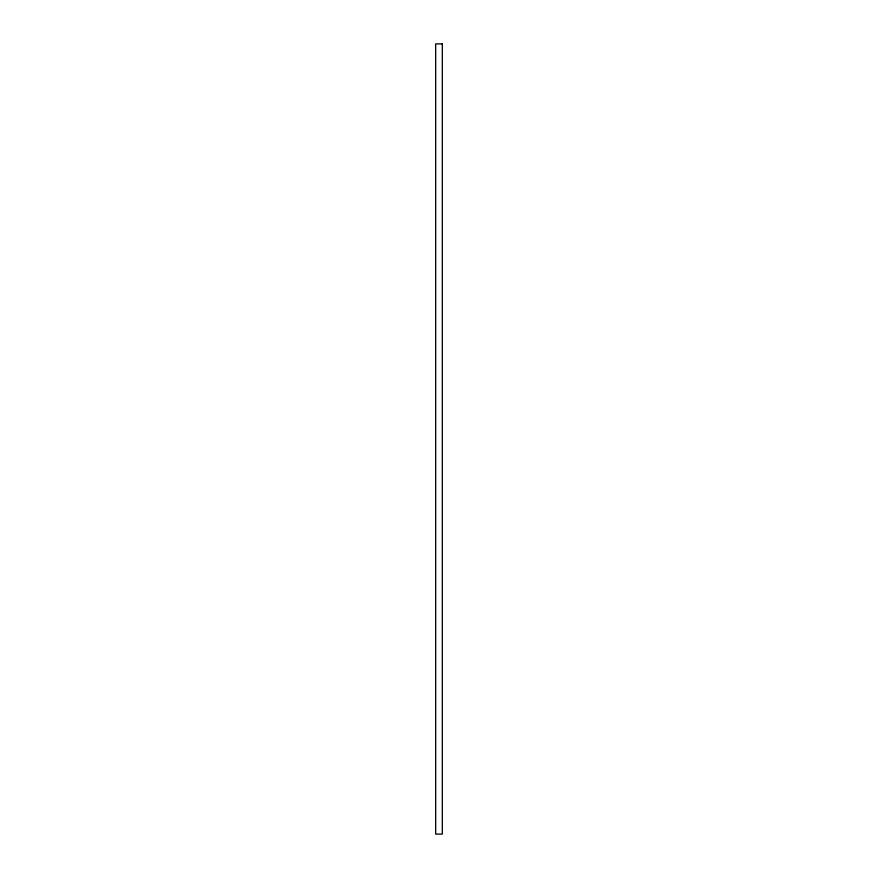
<?xml version="1.0" encoding="UTF-8"?>
<svg xmlns="http://www.w3.org/2000/svg" width="878" height="878" viewBox="0 0 878 878"><rect width="100%" height="100%" fill="white"/><g stroke="black" fill="none" stroke-linecap="round" stroke-linejoin="round"><path stroke-width="1.32" d="M442.325 43.9L435.675 43.9L435.675 834.1L442.325 834.1L442.325 43.9"/></g></svg>
